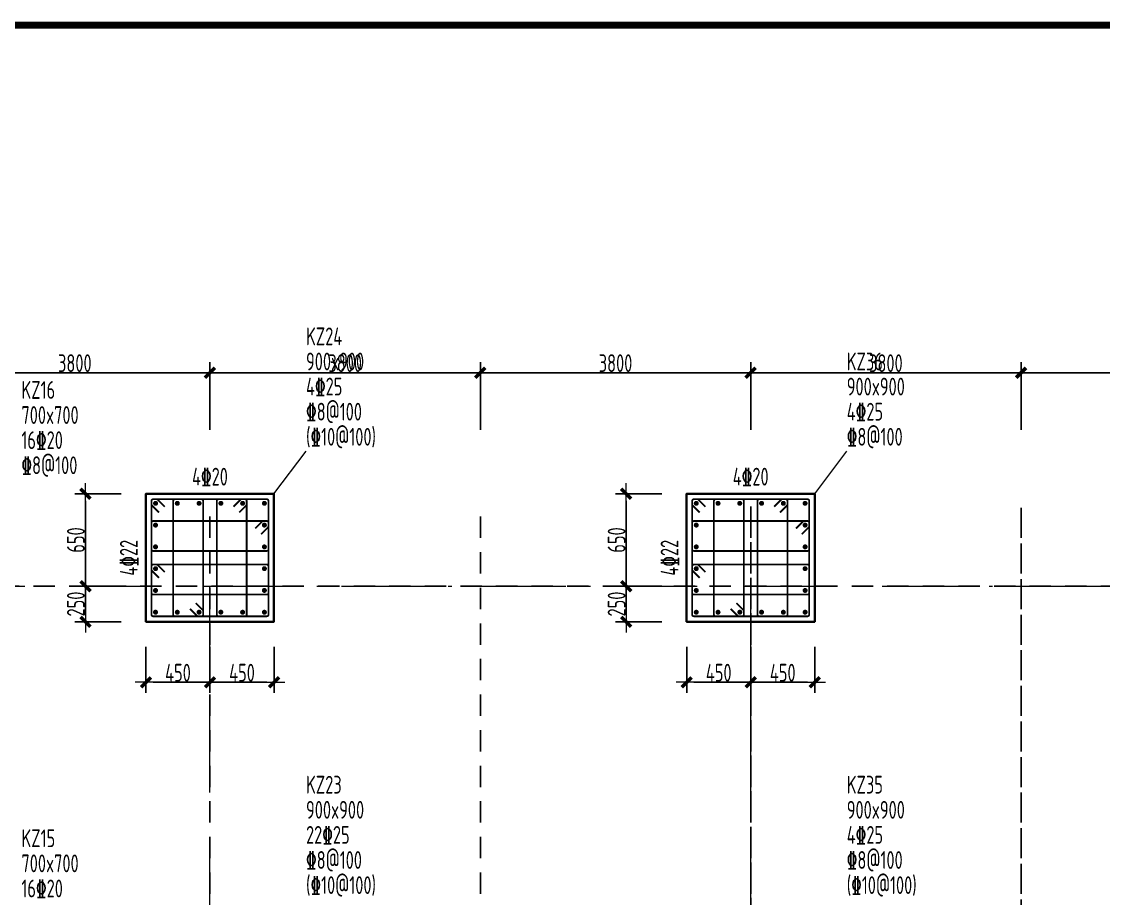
# Model space of a CAD drawing. Header units: millimetres. Extents: x 539196 to 807275, y 431843 to 1156631.
# Drawn here: x 617021 to 632225, y 837573 to 849893 of the extents above; entities that cross this region are included whole.
import ezdxf
from ezdxf.enums import TextEntityAlignment as Align

# ---------------------------------------------------------------- set-up
doc = ezdxf.new("R2010")
doc.units = ezdxf.units.MM
doc.header["$MEASUREMENT"] = 0
for name, pattern in [('DOTE', [2.42, 2, -0.2, 0.02, -0.2]), ('点划线', [1850, 1200, -300, 50, -300]), ('虚线', [500, 300, -200])]:
    doc.linetypes.add(name, pattern=pattern)
doc.layers.add('DOTE', color=1, linetype='DOTE')
doc.layers.add('PUB_TITLE', color=4, linetype='Continuous')
for name, color, linetype, lineweight in [('柱原位标注', 7, 'Continuous', 18), ('柱尺寸标注', 3, 'Continuous', 18), ('柱标注引线', 2, 'Continuous', 18), ('柱箍筋', 1, 'Continuous', 25), ('柱纵筋', 1, 'Continuous', 70), ('柱集中标注', 2, 'Continuous', 18), ('砼柱', 2, 'Continuous', 35), ('网格', 9, '点划线', 18), ('轴线标注', 3, 'Continuous', 18)]:
    doc.layers.add(name, color=color, linetype=linetype, lineweight=lineweight)
doc.styles.add('样式 1_yjk_yjk_yjk', font='yjkeng.shx', dxfattribs={"width": 0.7, "bigfont": 'yjkchn.shx'})
doc.dimstyles.new('盈建科结构_yjk_yjk_yjk', dxfattribs={"dimscale": 100, "dimtxt": 2.5, "dimasz": 1, "dimexe": 1.5, "dimexo": 0.625, "dimgap": 0.1, "dimtad": 1, "dimdec": 0, "dimrnd": 1, "dimzin": 0, "dimdsep": 46, "dimtxsty": '样式 1_yjk_yjk_yjk', "dimblk": '_yjkbk', "dimblk1": 'ARCHTICK', "dimblk2": 'ARCHTICK', "dimcen": 0.09, "dimadec": 0, "dimazin": 0, "dimtfac": 1, "dimtdec": 4, "dimtix": 1, "dimtmove": 2, "dimatfit": 3, "dimfxl": 0, "dimtolj": 1, "dimtzin": 0, "dimarcsym": 0})

# ---------------------------------------------------------------- blocks, each defined once
blk = doc.blocks.new('_yjkbk')
blk.add_line((-1, 0), (1.5, 0))
blk.add_lwpolyline([(-0.7, -0.7, 0.5, 0.5, 0), (0.7, 0.7, 0.5, 0.5, 0)], format="xyseb")
blk = doc.blocks.new('*D1084')
at = {"layer": 'Defpoints', "color": 0}
for p in [(618768, 841459), (619668, 841459), (619668, 840609)]:
    blk.add_point(p, dxfattribs=at)
at = {"layer": '柱尺寸标注', "color": 0, "lineweight": -2}
for p, q in [((618768, 841109), (618768, 840459)), ((619668, 841109), (619668, 840459)), ((618868, 840609), (619568, 840609))]:
    blk.add_line(p, q, dxfattribs=at)
at = {"layer": '柱尺寸标注', "color": 0, "lineweight": -2, "xscale": 100, "yscale": 100, "zscale": 100, "rotation": 180}
blk.add_blockref('_yjkbk', (618768, 840609), dxfattribs=at)
at = {"layer": '柱尺寸标注', "color": 0, "lineweight": -2, "xscale": 100, "yscale": 100, "zscale": 100}
blk.add_blockref('_yjkbk', (619668, 840609), dxfattribs=at)
at = {"layer": '柱尺寸标注', "color": 0, "insert": (619218, 840744), "char_height": 250, "attachment_point": 5, "style": '样式 1_yjk_yjk_yjk'}
blk.add_mtext('\\A1;450', dxfattribs=at)
blk = doc.blocks.new('_ARCHTICK')
at = {"color": 0, "linetype": 'ByBlock', "const_width": 0.15}
blk.add_lwpolyline([(-0.5, -0.5), (0.5, 0.5)], dxfattribs=at)
blk = doc.blocks.new('*D1085')
at = {"layer": 'Defpoints', "color": 0}
for p in [(619668, 841459), (620568, 841459), (620568, 840609)]:
    blk.add_point(p, dxfattribs=at)
at = {"layer": '柱尺寸标注', "color": 0, "lineweight": -2}
for p, q in [((619668, 841109), (619668, 840459)), ((620568, 841109), (620568, 840459)), ((619768, 840609), (620468, 840609))]:
    blk.add_line(p, q, dxfattribs=at)
at = {"layer": '柱尺寸标注', "color": 0, "lineweight": -2, "xscale": 100, "yscale": 100, "zscale": 100, "rotation": 180}
blk.add_blockref('_yjkbk', (619668, 840609), dxfattribs=at)
at = {"layer": '柱尺寸标注', "color": 0, "lineweight": -2, "xscale": 100, "yscale": 100, "zscale": 100}
blk.add_blockref('_yjkbk', (620568, 840609), dxfattribs=at)
at = {"layer": '柱尺寸标注', "color": 0, "insert": (620118, 840744), "char_height": 250, "attachment_point": 5, "style": '样式 1_yjk_yjk_yjk'}
blk.add_mtext('\\A1;450', dxfattribs=at)
blk = doc.blocks.new('*D1086')
at = {"layer": 'Defpoints', "color": 0}
for p in [(618768, 843259), (617918, 841959), (618768, 841959)]:
    blk.add_point(p, dxfattribs=at)
at = {"layer": '柱尺寸标注', "color": 0, "lineweight": -2}
for p, q in [((618418, 843259), (617768, 843259)), ((617918, 843159), (617918, 842059)), ((618418, 841959), (617768, 841959))]:
    blk.add_line(p, q, dxfattribs=at)
at = {"layer": '柱尺寸标注', "color": 0, "lineweight": -2, "xscale": 100, "yscale": 100, "zscale": 100}
for p, rotation in [((617918, 843259), 90), ((617918, 841959), 270)]:
    blk.add_blockref('_yjkbk', p, dxfattribs=dict(at, rotation=rotation))
at = {"layer": '柱尺寸标注', "color": 0, "insert": (617783, 842609), "char_height": 250, "attachment_point": 5, "rotation": 90, "style": '样式 1_yjk_yjk_yjk'}
blk.add_mtext('\\A1;650', dxfattribs=at)
blk = doc.blocks.new('*D1087')
at = {"layer": 'Defpoints', "color": 0}
for p in [(618768, 841959), (617918, 841459), (618768, 841459)]:
    blk.add_point(p, dxfattribs=at)
at = {"layer": '柱尺寸标注', "color": 0, "lineweight": -2}
for p, q in [((618418, 841959), (617768, 841959)), ((617918, 841859), (617918, 841559)), ((618418, 841459), (617768, 841459))]:
    blk.add_line(p, q, dxfattribs=at)
at = {"layer": '柱尺寸标注', "color": 0, "lineweight": -2, "xscale": 100, "yscale": 100, "zscale": 100}
for p, rotation in [((617918, 841959), 90), ((617918, 841459), 270)]:
    blk.add_blockref('_yjkbk', p, dxfattribs=dict(at, rotation=rotation))
at = {"layer": '柱尺寸标注', "color": 0, "insert": (617783, 841709), "char_height": 250, "attachment_point": 5, "rotation": 90, "style": '样式 1_yjk_yjk_yjk'}
blk.add_mtext('\\A1;250', dxfattribs=at)
blk = doc.blocks.new('*D1100')
at = {"layer": 'Defpoints', "color": 0}
for p in [(626368, 841459), (627268, 841459), (627268, 840609)]:
    blk.add_point(p, dxfattribs=at)
at = {"layer": '柱尺寸标注', "color": 0, "lineweight": -2}
for p, q in [((626368, 841109), (626368, 840459)), ((627268, 841109), (627268, 840459)), ((626468, 840609), (627168, 840609))]:
    blk.add_line(p, q, dxfattribs=at)
at = {"layer": '柱尺寸标注', "color": 0, "lineweight": -2, "xscale": 100, "yscale": 100, "zscale": 100, "rotation": 180}
blk.add_blockref('_yjkbk', (626368, 840609), dxfattribs=at)
at = {"layer": '柱尺寸标注', "color": 0, "lineweight": -2, "xscale": 100, "yscale": 100, "zscale": 100}
blk.add_blockref('_yjkbk', (627268, 840609), dxfattribs=at)
at = {"layer": '柱尺寸标注', "color": 0, "insert": (626818, 840744), "char_height": 250, "attachment_point": 5, "style": '样式 1_yjk_yjk_yjk'}
blk.add_mtext('\\A1;450', dxfattribs=at)
blk = doc.blocks.new('*D1101')
at = {"layer": 'Defpoints', "color": 0}
for p in [(627268, 841459), (628168, 841459), (628168, 840609)]:
    blk.add_point(p, dxfattribs=at)
at = {"layer": '柱尺寸标注', "color": 0, "lineweight": -2}
for p, q in [((627268, 841109), (627268, 840459)), ((628168, 841109), (628168, 840459)), ((627368, 840609), (628068, 840609))]:
    blk.add_line(p, q, dxfattribs=at)
at = {"layer": '柱尺寸标注', "color": 0, "lineweight": -2, "xscale": 100, "yscale": 100, "zscale": 100, "rotation": 180}
blk.add_blockref('_yjkbk', (627268, 840609), dxfattribs=at)
at = {"layer": '柱尺寸标注', "color": 0, "lineweight": -2, "xscale": 100, "yscale": 100, "zscale": 100}
blk.add_blockref('_yjkbk', (628168, 840609), dxfattribs=at)
at = {"layer": '柱尺寸标注', "color": 0, "insert": (627718, 840744), "char_height": 250, "attachment_point": 5, "style": '样式 1_yjk_yjk_yjk'}
blk.add_mtext('\\A1;450', dxfattribs=at)
blk = doc.blocks.new('*D1102')
at = {"layer": 'Defpoints', "color": 0}
for p in [(626368, 843259), (625518, 841959), (626368, 841959)]:
    blk.add_point(p, dxfattribs=at)
at = {"layer": '柱尺寸标注', "color": 0, "lineweight": -2}
for p, q in [((626018, 843259), (625368, 843259)), ((625518, 843159), (625518, 842059)), ((626018, 841959), (625368, 841959))]:
    blk.add_line(p, q, dxfattribs=at)
at = {"layer": '柱尺寸标注', "color": 0, "lineweight": -2, "xscale": 100, "yscale": 100, "zscale": 100}
for p, rotation in [((625518, 843259), 90), ((625518, 841959), 270)]:
    blk.add_blockref('_yjkbk', p, dxfattribs=dict(at, rotation=rotation))
at = {"layer": '柱尺寸标注', "color": 0, "insert": (625383, 842609), "char_height": 250, "attachment_point": 5, "rotation": 90, "style": '样式 1_yjk_yjk_yjk'}
blk.add_mtext('\\A1;650', dxfattribs=at)
blk = doc.blocks.new('*D1103')
at = {"layer": 'Defpoints', "color": 0}
for p in [(626368, 841959), (625518, 841459), (626368, 841459)]:
    blk.add_point(p, dxfattribs=at)
at = {"layer": '柱尺寸标注', "color": 0, "lineweight": -2}
for p, q in [((626018, 841959), (625368, 841959)), ((625518, 841859), (625518, 841559)), ((626018, 841459), (625368, 841459))]:
    blk.add_line(p, q, dxfattribs=at)
at = {"layer": '柱尺寸标注', "color": 0, "lineweight": -2, "xscale": 100, "yscale": 100, "zscale": 100}
for p, rotation in [((625518, 841959), 90), ((625518, 841459), 270)]:
    blk.add_blockref('_yjkbk', p, dxfattribs=dict(at, rotation=rotation))
at = {"layer": '柱尺寸标注', "color": 0, "insert": (625383, 841709), "char_height": 250, "attachment_point": 5, "rotation": 90, "style": '样式 1_yjk_yjk_yjk'}
blk.add_mtext('\\A1;250', dxfattribs=at)
blk = doc.blocks.new('*D1275')
at = {"layer": 'Defpoints', "color": 0}
for p in [(619668, 844959), (615868, 841959), (619668, 841959)]:
    blk.add_point(p, dxfattribs=at)
at = {"layer": '轴线标注', "color": 0, "lineweight": -2}
for p, q in [((615868, 844159), (615868, 845109)), ((619668, 844159), (619668, 845109)), ((615968, 844959), (619568, 844959))]:
    blk.add_line(p, q, dxfattribs=at)
at = {"layer": '轴线标注', "color": 0, "lineweight": -2, "xscale": 100, "yscale": 100, "zscale": 100, "rotation": 180}
blk.add_blockref('_yjkbk', (615868, 844959), dxfattribs=at)
at = {"layer": '轴线标注', "color": 0, "lineweight": -2, "xscale": 100, "yscale": 100, "zscale": 100}
blk.add_blockref('_yjkbk', (619668, 844959), dxfattribs=at)
at = {"layer": '轴线标注', "color": 0, "insert": (617768, 845094), "char_height": 250, "attachment_point": 5, "style": '样式 1_yjk_yjk_yjk'}
blk.add_mtext('\\A1;3800', dxfattribs=at)
blk = doc.blocks.new('*D1277')
at = {"layer": 'Defpoints', "color": 0}
for p in [(623468, 844959), (619668, 841959), (623468, 841959)]:
    blk.add_point(p, dxfattribs=at)
at = {"layer": '轴线标注', "color": 0, "lineweight": -2}
for p, q in [((619668, 844159), (619668, 845109)), ((623468, 844159), (623468, 845109)), ((619768, 844959), (623368, 844959))]:
    blk.add_line(p, q, dxfattribs=at)
at = {"layer": '轴线标注', "color": 0, "lineweight": -2, "xscale": 100, "yscale": 100, "zscale": 100, "rotation": 180}
blk.add_blockref('_yjkbk', (619668, 844959), dxfattribs=at)
at = {"layer": '轴线标注', "color": 0, "lineweight": -2, "xscale": 100, "yscale": 100, "zscale": 100}
blk.add_blockref('_yjkbk', (623468, 844959), dxfattribs=at)
at = {"layer": '轴线标注', "color": 0, "insert": (621568, 845094), "char_height": 250, "attachment_point": 5, "style": '样式 1_yjk_yjk_yjk'}
blk.add_mtext('\\A1;3800', dxfattribs=at)
blk = doc.blocks.new('*D1279')
at = {"layer": 'Defpoints', "color": 0}
for p in [(627268, 844959), (623468, 841959), (627268, 841959)]:
    blk.add_point(p, dxfattribs=at)
at = {"layer": '轴线标注', "color": 0, "lineweight": -2}
for p, q in [((623468, 844159), (623468, 845109)), ((627268, 844159), (627268, 845109)), ((623568, 844959), (627168, 844959))]:
    blk.add_line(p, q, dxfattribs=at)
at = {"layer": '轴线标注', "color": 0, "lineweight": -2, "xscale": 100, "yscale": 100, "zscale": 100, "rotation": 180}
blk.add_blockref('_yjkbk', (623468, 844959), dxfattribs=at)
at = {"layer": '轴线标注', "color": 0, "lineweight": -2, "xscale": 100, "yscale": 100, "zscale": 100}
blk.add_blockref('_yjkbk', (627268, 844959), dxfattribs=at)
at = {"layer": '轴线标注', "color": 0, "insert": (625368, 845094), "char_height": 250, "attachment_point": 5, "style": '样式 1_yjk_yjk_yjk'}
blk.add_mtext('\\A1;3800', dxfattribs=at)
blk = doc.blocks.new('*D1281')
at = {"layer": 'Defpoints', "color": 0}
for p in [(631068, 844959), (627268, 841959), (631068, 841959)]:
    blk.add_point(p, dxfattribs=at)
at = {"layer": '轴线标注', "color": 0, "lineweight": -2}
for p, q in [((627268, 844159), (627268, 845109)), ((631068, 844159), (631068, 845109)), ((627368, 844959), (630968, 844959))]:
    blk.add_line(p, q, dxfattribs=at)
at = {"layer": '轴线标注', "color": 0, "lineweight": -2, "xscale": 100, "yscale": 100, "zscale": 100, "rotation": 180}
blk.add_blockref('_yjkbk', (627268, 844959), dxfattribs=at)
at = {"layer": '轴线标注', "color": 0, "lineweight": -2, "xscale": 100, "yscale": 100, "zscale": 100}
blk.add_blockref('_yjkbk', (631068, 844959), dxfattribs=at)
at = {"layer": '轴线标注', "color": 0, "insert": (629168, 845094), "char_height": 250, "attachment_point": 5, "style": '样式 1_yjk_yjk_yjk'}
blk.add_mtext('\\A1;3800', dxfattribs=at)
blk = doc.blocks.new('*D1283')
at = {"layer": 'Defpoints', "color": 0}
for p in [(634868, 844959), (631068, 841959), (634868, 841959)]:
    blk.add_point(p, dxfattribs=at)
at = {"layer": '轴线标注', "color": 0, "lineweight": -2}
for p, q in [((631068, 844159), (631068, 845109)), ((634868, 844159), (634868, 845109)), ((631168, 844959), (634768, 844959))]:
    blk.add_line(p, q, dxfattribs=at)
at = {"layer": '轴线标注', "color": 0, "lineweight": -2, "xscale": 100, "yscale": 100, "zscale": 100, "rotation": 180}
blk.add_blockref('_yjkbk', (631068, 844959), dxfattribs=at)
at = {"layer": '轴线标注', "color": 0, "lineweight": -2, "xscale": 100, "yscale": 100, "zscale": 100}
blk.add_blockref('_yjkbk', (634868, 844959), dxfattribs=at)
at = {"layer": '轴线标注', "color": 0, "insert": (632968, 845094), "char_height": 250, "attachment_point": 5, "style": '样式 1_yjk_yjk_yjk'}
blk.add_mtext('\\A1;3800', dxfattribs=at)
blk = doc.blocks.new('jzzw')
at = {"layer": 'DOTE', "color": 1, "linetype": '虚线'}
for p, q in [((921186, 872027), (921186, 890469)), ((924986, 872027), (924986, 890469)), ((928786, 872027), (928786, 890469)), ((928786, 890469), (928786, 834829)), ((932586, 852149), (932586, 890469)), ((932586, 872027), (932586, 890469)), ((952506, 889349), (912186, 889349)), ((952506, 889349), (912186, 889349)), ((952506, 889349), (912186, 889349)), ((952506, 889349), (912186, 889349))]:
    blk.add_line(p, q, dxfattribs=at)

msp = doc.modelspace()

# ---------------------------------------------------------------- linework, layer by layer
at = {"layer": 'PUB_TITLE', "const_width": 100}
msp.add_lwpolyline([(604402.6, 769243), (661802.6, 769243), (661802.6, 849843), (604402.6, 849843)], close=True, dxfattribs=at)
at = {"layer": '柱标注引线'}
for p, q in [((620567.6, 843259.2), (621017.6, 843859.2)), ((628167.6, 843259.2), (628617.6, 843859.2))]:
    msp.add_line(p, q, dxfattribs=at)
at = {"layer": '柱箍筋', "const_width": 25}
for points in [[(619031.6, 843076.5), (618933.4, 843174.8, 0.1989124), (618916.6, 843181.7), (618868.8, 843181.7, 0.4142136), (618845.1, 843158), (618845.1, 841560.5, 0.4142136), (618868.8, 841536.7), (620466.3, 841536.7, 0.4142136), (620490.1, 841560.5), (620490.1, 843158, 0.4142136), (620466.3, 843181.7), (618868.8, 843181.7, 0.4142136), (618845.1, 843158), (618845.1, 843110.2, 0.1989124), (618852, 843093.5), (618950.3, 842995.2)], [(619385.5, 841642), (619483.8, 841543.7, 0.1989124), (619500.6, 841536.7), (619548.3, 841536.7, 0.4142136), (619572.1, 841560.5), (619572.1, 843158, 0.4142136), (619548.3, 843181.7), (619174.8, 843181.7, 0.4142136), (619151.1, 843158), (619151.1, 841560.5, 0.4142136), (619174.8, 841536.7), (619548.3, 841536.7, 0.4142136), (619572.1, 841560.5), (619572.1, 841608.2, 0.1989124), (619565.1, 841625), (619466.9, 841723.3)], [(619997.5, 843076.5), (620095.8, 843174.8, -0.1989124), (620112.6, 843181.7), (620160.3, 843181.7, -0.4142136), (620184.1, 843158), (620184.1, 841560.5, -0.4142136), (620160.3, 841536.7), (619786.8, 841536.7, -0.4142136), (619763.1, 841560.5), (619763.1, 843158, -0.4142136), (619786.8, 843181.7), (620160.3, 843181.7, -0.4142136), (620184.1, 843158), (620184.1, 843110.2, -0.1989124), (620177.1, 843093.5), (620078.9, 842995.2)], [(626631.6, 843076.5), (626533.4, 843174.8, 0.1989124), (626516.6, 843181.7), (626468.8, 843181.7, 0.4142136), (626445.1, 843158), (626445.1, 841560.5, 0.4142136), (626468.8, 841536.7), (628066.3, 841536.7, 0.4142136), (628090.1, 841560.5), (628090.1, 843158, 0.4142136), (628066.3, 843181.7), (626468.8, 843181.7, 0.4142136), (626445.1, 843158), (626445.1, 843110.2, 0.1989124), (626452, 843093.5), (626550.3, 842995.2)], [(626985.5, 841642), (627083.8, 841543.7, 0.1989124), (627100.6, 841536.7), (627148.3, 841536.7, 0.4142136), (627172.1, 841560.5), (627172.1, 843158, 0.4142136), (627148.3, 843181.7), (626774.8, 843181.7, 0.4142136), (626751.1, 843158), (626751.1, 841560.5, 0.4142136), (626774.8, 841536.7), (627148.3, 841536.7, 0.4142136), (627172.1, 841560.5), (627172.1, 841608.2, 0.1989124), (627165.1, 841625), (627066.9, 841723.3)], [(627597.5, 843076.5), (627695.8, 843174.8, -0.1989124), (627712.6, 843181.7), (627760.3, 843181.7, -0.4142136), (627784.1, 843158), (627784.1, 841560.5, -0.4142136), (627760.3, 841536.7), (627386.8, 841536.7, -0.4142136), (627363.1, 841560.5), (627363.1, 843158, -0.4142136), (627386.8, 843181.7), (627760.3, 843181.7, -0.4142136), (627784.1, 843158), (627784.1, 843110.2, -0.1989124), (627777.1, 843093.5), (627678.9, 842995.2)], [(620384.9, 842689.2), (620483.1, 842787.5, 0.1989124), (620490.1, 842804.2), (620490.1, 842852, 0.4142136), (620466.3, 842875.7), (618868.8, 842875.7, 0.4142136), (618845.1, 842852), (618845.1, 842478.5, 0.4142136), (618868.8, 842454.7), (620466.3, 842454.7, 0.4142136), (620490.1, 842478.5), (620490.1, 842852, 0.4142136), (620466.3, 842875.7), (620418.6, 842875.7, 0.1989124), (620401.8, 842868.8), (620303.5, 842770.5)], [(627984.9, 842689.2), (628083.1, 842787.5, 0.1989124), (628090.1, 842804.2), (628090.1, 842852, 0.4142136), (628066.3, 842875.7), (626468.8, 842875.7, 0.4142136), (626445.1, 842852), (626445.1, 842478.5, 0.4142136), (626468.8, 842454.7), (628066.3, 842454.7, 0.4142136), (628090.1, 842478.5), (628090.1, 842852, 0.4142136), (628066.3, 842875.7), (628018.6, 842875.7, 0.1989124), (628001.8, 842868.8), (627903.5, 842770.5)], [(618950.3, 842077.2), (618852, 842175.5, -0.1989124), (618845.1, 842192.2), (618845.1, 842240, -0.4142136), (618868.8, 842263.7), (620466.3, 842263.7, -0.4142136), (620490.1, 842240), (620490.1, 841866.5, -0.4142136), (620466.3, 841842.7), (618868.8, 841842.7, -0.4142136), (618845.1, 841866.5), (618845.1, 842240, -0.4142136), (618868.8, 842263.7), (618916.6, 842263.7, -0.1989124), (618933.4, 842256.8), (619031.6, 842158.5)], [(626550.3, 842077.2), (626452, 842175.5, -0.1989124), (626445.1, 842192.2), (626445.1, 842240, -0.4142136), (626468.8, 842263.7), (628066.3, 842263.7, -0.4142136), (628090.1, 842240), (628090.1, 841866.5, -0.4142136), (628066.3, 841842.7), (626468.8, 841842.7, -0.4142136), (626445.1, 841866.5), (626445.1, 842240, -0.4142136), (626468.8, 842263.7), (626516.6, 842263.7, -0.1989124), (626533.4, 842256.8), (626631.6, 842158.5)]]:
    msp.add_lwpolyline(points, format="xyb", dxfattribs=at)
at = {"layer": '柱纵筋', "const_width": 35}
for points in [[(618920.1, 843124.2, 1), (618885.1, 843124.2, 1)], [(619226.1, 843124.2, 1), (619191.1, 843124.2, 1)], [(619532.1, 843124.2, 1), (619497.1, 843124.2, 1)], [(619838.1, 843124.2, 1), (619803.1, 843124.2, 1)], [(620144.1, 843124.2, 1), (620109.1, 843124.2, 1)], [(620450.1, 843124.2, 1), (620415.1, 843124.2, 1)], [(626520.1, 843124.2, 1), (626485.1, 843124.2, 1)], [(626826.1, 843124.2, 1), (626791.1, 843124.2, 1)], [(627132.1, 843124.2, 1), (627097.1, 843124.2, 1)], [(627438.1, 843124.2, 1), (627403.1, 843124.2, 1)], [(627744.1, 843124.2, 1), (627709.1, 843124.2, 1)], [(628050.1, 843124.2, 1), (628015.1, 843124.2, 1)], [(618920.1, 842818.2, 1), (618885.1, 842818.2, 1)], [(620450.1, 842818.2, 1), (620415.1, 842818.2, 1)], [(626520.1, 842818.2, 1), (626485.1, 842818.2, 1)], [(628050.1, 842818.2, 1), (628015.1, 842818.2, 1)], [(618920.1, 842512.2, 1), (618885.1, 842512.2, 1)], [(620450.1, 842512.2, 1), (620415.1, 842512.2, 1)], [(626520.1, 842512.2, 1), (626485.1, 842512.2, 1)], [(628050.1, 842512.2, 1), (628015.1, 842512.2, 1)], [(618920.1, 842206.2, 1), (618885.1, 842206.2, 1)], [(620450.1, 842206.2, 1), (620415.1, 842206.2, 1)], [(626520.1, 842206.2, 1), (626485.1, 842206.2, 1)], [(628050.1, 842206.2, 1), (628015.1, 842206.2, 1)], [(618920.1, 841900.2, 1), (618885.1, 841900.2, 1)], [(620450.1, 841900.2, 1), (620415.1, 841900.2, 1)], [(626520.1, 841900.2, 1), (626485.1, 841900.2, 1)], [(628050.1, 841900.2, 1), (628015.1, 841900.2, 1)], [(618920.1, 841594.2, 1), (618885.1, 841594.2, 1)], [(619226.1, 841594.2, 1), (619191.1, 841594.2, 1)], [(619532.1, 841594.2, 1), (619497.1, 841594.2, 1)], [(619838.1, 841594.2, 1), (619803.1, 841594.2, 1)], [(620144.1, 841594.2, 1), (620109.1, 841594.2, 1)], [(620450.1, 841594.2, 1), (620415.1, 841594.2, 1)], [(626520.1, 841594.2, 1), (626485.1, 841594.2, 1)], [(626826.1, 841594.2, 1), (626791.1, 841594.2, 1)], [(627132.1, 841594.2, 1), (627097.1, 841594.2, 1)], [(627438.1, 841594.2, 1), (627403.1, 841594.2, 1)], [(627744.1, 841594.2, 1), (627709.1, 841594.2, 1)], [(628050.1, 841594.2, 1), (628015.1, 841594.2, 1)]]:
    msp.add_lwpolyline(points, format="xyb", close=True, dxfattribs=at)
at = {"layer": '砼柱'}
for points in [[(620567.6, 843259.2), (618767.6, 843259.2), (618767.6, 841459.2), (620567.6, 841459.2)], [(628167.6, 843259.2), (626367.6, 843259.2), (626367.6, 841459.2), (628167.6, 841459.2)]]:
    msp.add_lwpolyline(points, close=True, dxfattribs=at)
at = {"layer": '网格'}
for p, q in [((615867.6, 841959.2), (619667.6, 841959.2)), ((619667.6, 835359.2), (619667.6, 841959.2)), ((619667.6, 841959.2), (623467.6, 841959.2)), ((623467.6, 841959.2), (627267.6, 841959.2)), ((627267.6, 835359.2), (627267.6, 841959.2)), ((627267.6, 841959.2), (631067.6, 841959.2)), ((631067.6, 841959.2), (634867.6, 841959.2))]:
    msp.add_line(p, q, dxfattribs=at)

# ---------------------------------------------------------------- block references
msp.add_blockref('jzzw', (-301518.2, -47389.7))

# ---------------------------------------------------------------- texts
at = {"layer": '柱原位标注', "linetype": 'Continuous', "style": '样式 1_yjk_yjk_yjk', "width": 0.7}
for p in [(619667.6, 843299.2), (627267.6, 843299.2)]:
    msp.add_text('4\x8420', height=250, dxfattribs=at).set_placement(p, align=Align.BOTTOM_CENTER)
for p in [(618727.6, 842359.2), (626327.6, 842359.2)]:
    msp.add_text('4\x8422', height=250, rotation=90, dxfattribs=at).set_placement(p, align=Align.BOTTOM_CENTER)
at = {"layer": '柱集中标注', "linetype": 'Continuous', "style": '样式 1_yjk_yjk_yjk', "width": 0.7}
for s, p in [('KZ24', (621017.6, 845270.2)), ('900x900', (621017.6, 844917.5)), ('KZ36', (628617.6, 844917.5)), ('4\x8425', (621017.6, 844564.7)), ('900x900', (628617.6, 844564.7)), ('KZ16', (617017.6, 844517.5)), ('700x700', (617017.6, 844164.7)), ('\x848@100', (621017.6, 844212)), ('4\x8425', (628617.6, 844212)), ('16\x8420', (617017.6, 843812)), ('(\x8410@100)', (621017.6, 843859.2)), ('\x848@100', (628617.6, 843859.2)), ('\x848@100', (617017.6, 843459.2)), ('KZ23', (621017.6, 838970.2)), ('KZ35', (628617.6, 838970.2)), ('900x900', (621017.6, 838617.5)), ('900x900', (628617.6, 838617.5)), ('KZ15', (617017.6, 838217.5)), ('22\x8425', (621017.6, 838264.7)), ('4\x8425', (628617.6, 838264.7)), ('\x848@100', (621017.6, 837912)), ('\x848@100', (628617.6, 837912)), ('700x700', (617017.6, 837864.7)), ('(\x8410@100)', (621017.6, 837559.2)), ('(\x8410@100)', (628617.6, 837559.2)), ('16\x8420', (617017.6, 837512))]:
    msp.add_text(s, height=250, dxfattribs=at).set_placement(p, align=Align.BOTTOM_LEFT)

# ---------------------------------------------------------------- dimensions: what is measured, and where the dimension line sits
at = {"layer": '柱尺寸标注'}
for p1, p2, picture, middle in [((618767.6, 843259.2), (618767.6, 841959.2), '*D1086', (617782.6, 842609.2)), ((626367.6, 843259.2), (626367.6, 841959.2), '*D1102', (625382.6, 842609.2)), ((618767.6, 841959.2), (618767.6, 841459.2), '*D1087', (617782.6, 841709.2)), ((626367.6, 841959.2), (626367.6, 841459.2), '*D1103', (625382.6, 841709.2)), ((618767.6, 841459.2), (619667.6, 841459.2), '*D1084', (619217.6, 840744.2)), ((619667.6, 841459.2), (620567.6, 841459.2), '*D1085', (620117.6, 840744.2)), ((626367.6, 841459.2), (627267.6, 841459.2), '*D1100', (626817.6, 840744.2)), ((627267.6, 841459.2), (628167.6, 841459.2), '*D1101', (627717.6, 840744.2))]:
    dim = msp.add_aligned_dim(p1=p1, p2=p2, distance=-850, dimstyle='盈建科结构_yjk_yjk_yjk', override={"dimscale": 100, "dimtxt": 2.5, "dimasz": 1, "dimexe": 1.5, "dimexo": 3.5, "dimgap": 0.1, "dimtad": 1, "dimlfac": 0.5, "dimrnd": 5, "dimdle": 0, "dimfxlon": 0}, dxfattribs=at)
    dim.commit()
    dim.dimension.update_dxf_attribs({"geometry": picture, "text_midpoint": middle})
at = {"layer": '轴线标注'}
for p1, p2, picture, middle in [((615867.6, 841959.2), (619667.6, 841959.2), '*D1275', (617767.6, 845094.2)), ((619667.6, 841959.2), (623467.6, 841959.2), '*D1277', (621567.6, 845094.2)), ((623467.6, 841959.2), (627267.6, 841959.2), '*D1279', (625367.6, 845094.2)), ((627267.6, 841959.2), (631067.6, 841959.2), '*D1281', (629167.6, 845094.2)), ((631067.6, 841959.2), (634867.6, 841959.2), '*D1283', (632967.6, 845094.2))]:
    dim = msp.add_aligned_dim(p1=p1, p2=p2, distance=3000, dimstyle='盈建科结构_yjk_yjk_yjk', override={"dimscale": 100, "dimtxt": 2.5, "dimasz": 1, "dimexe": 1.5, "dimexo": 22, "dimgap": 0.1, "dimtad": 1, "dimlfac": 1, "dimrnd": 5, "dimdle": 0, "dimfxlon": 0}, dxfattribs=at)
    dim.commit()
    dim.dimension.update_dxf_attribs({"geometry": picture, "text_midpoint": middle})

doc.saveas('drawing.dxf')
